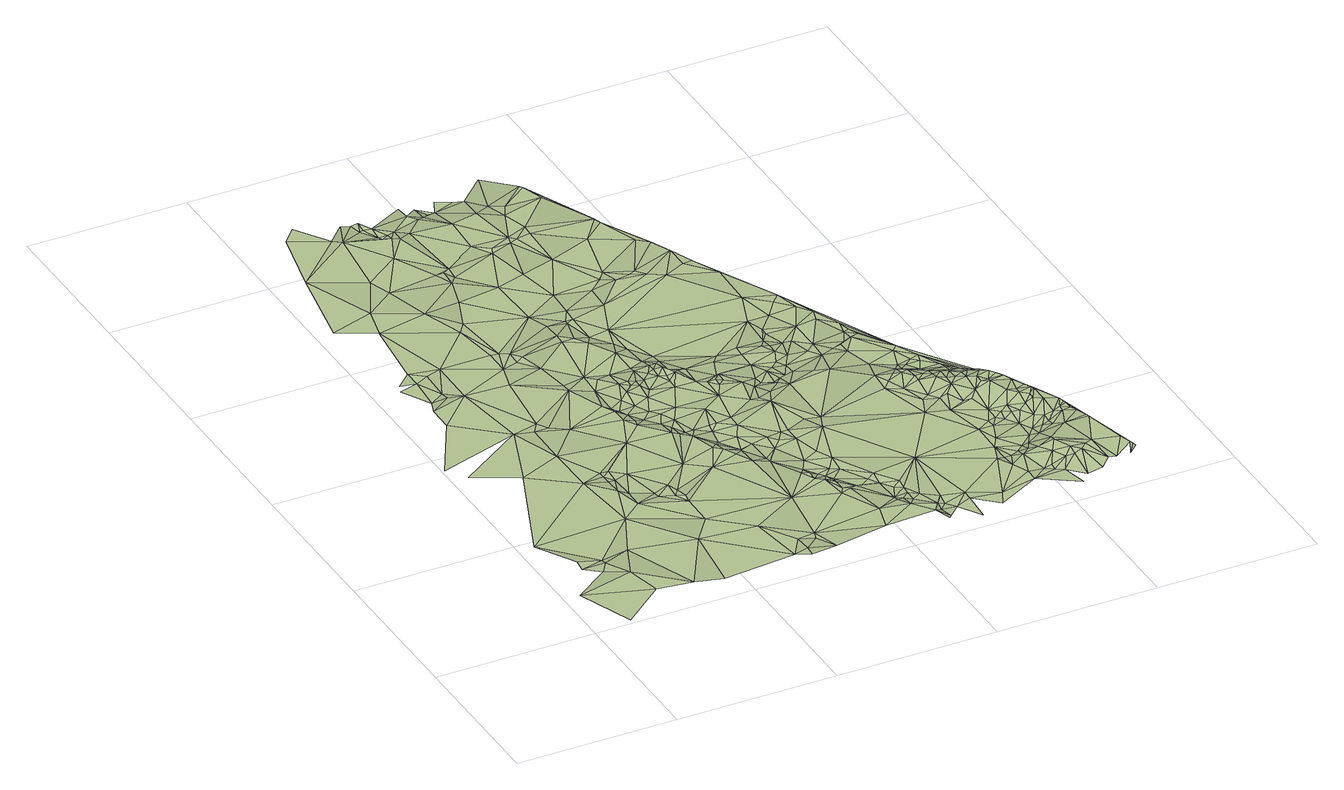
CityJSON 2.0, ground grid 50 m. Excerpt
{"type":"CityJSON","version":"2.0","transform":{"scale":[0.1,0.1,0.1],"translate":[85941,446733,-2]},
"CityObjects":{
"terrain1":{"type":"TINRelief","geometry":[{"type":"CompositeSurface","lod":"1","boundaries":[[[0,1,2]],[[0,3,4]],[[5,6,7]],[[0,2,3]],[[6,8,7]],[[8,4,9]],[[8,9,7]],[[9,4,3]],[[7,9,10]],[[9,3,10]],[[5,7,11]],[[3,2,12]],[[10,3,12]],[[7,10,11]],[[5,13,14]],[[5,11,13]],[[15,14,16]],[[17,16,18]],[[10,12,19]],[[10,19,11]],[[19,12,20]],[[13,21,14]],[[22,18,23]],[[14,21,16]],[[22,24,25]],[[26,25,27]],[[13,11,28]],[[23,18,16]],[[11,29,28]],[[30,27,31]],[[27,25,32]],[[22,23,24]],[[24,32,25]],[[13,28,33]],[[11,19,34]],[[13,35,21]],[[11,34,29]],[[13,33,36]],[[31,27,37]],[[27,32,37]],[[38,28,29]],[[13,36,35]],[[24,23,32]],[[19,20,39]],[[16,21,40]],[[38,41,28]],[[33,28,41]],[[36,33,41]],[[38,29,42]],[[31,37,43]],[[23,16,44]],[[43,37,32]],[[43,32,23]],[[35,36,45]],[[16,40,44]],[[36,41,45]],[[38,46,41]],[[29,47,42]],[[48,31,43]],[[40,21,49]],[[46,45,41]],[[38,42,46]],[[29,50,47]],[[29,34,50]],[[51,48,52]],[[40,53,44]],[[51,52,54]],[[35,55,21]],[[19,56,34]],[[40,49,53]],[[47,57,42]],[[23,44,58]],[[35,45,55]],[[46,42,57]],[[47,50,59]],[[47,59,57]],[[19,39,56]],[[43,23,60]],[[21,55,49]],[[46,55,45]],[[59,50,61]],[[57,59,62]],[[62,59,61]],[[23,58,60]],[[48,43,63]],[[44,53,64]],[[65,46,57]],[[66,52,48]],[[67,54,52]],[[53,49,64]],[[65,57,62]],[[68,39,69]],[[58,44,64]],[[56,39,70]],[[65,55,46]],[[43,60,71]],[[50,72,61]],[[70,39,68]],[[62,61,72]],[[50,34,73]],[[43,71,63]],[[66,48,63]],[[49,55,74]],[[34,56,73]],[[67,52,75]],[[66,75,52]],[[68,69,76]],[[56,70,77]],[[70,68,78]],[[54,79,80]],[[65,62,72]],[[58,81,60]],[[49,82,64]],[[67,83,54]],[[49,74,84]],[[71,60,85]],[[68,76,78]],[[49,84,82]],[[70,78,77]],[[58,64,86]],[[58,86,81]],[[60,87,85]],[[63,71,85]],[[60,88,87]],[[50,73,72]],[[81,88,60]],[[54,83,79]],[[55,89,74]],[[65,90,55]],[[78,76,77]],[[56,77,73]],[[66,63,91]],[[63,85,91]],[[79,92,80]],[[87,88,93]],[[90,89,55]],[[81,93,88]],[[67,75,94]],[[74,89,95]],[[82,84,96]],[[64,82,97]],[[84,74,98]],[[65,72,99]],[[74,95,98]],[[86,64,100]],[[66,91,101]],[[66,102,75]],[[84,103,96]],[[81,86,100]],[[82,96,97]],[[65,104,90]],[[84,98,103]],[[89,105,95]],[[64,97,100]],[[98,95,105]],[[65,106,104]],[[67,94,83]],[[77,76,107]],[[65,99,106]],[[96,103,108]],[[90,109,89]],[[89,109,105]],[[110,85,87]],[[96,108,97]],[[103,98,111]],[[91,85,110]],[[87,93,112]],[[81,113,93]],[[98,105,114]],[[75,115,94]],[[66,101,102]],[[103,111,108]],[[72,73,116]],[[72,117,99]],[[100,97,118]],[[90,104,119]],[[90,119,109]],[[98,114,111]],[[120,79,83]],[[72,121,117]],[[75,102,115]],[[73,77,122]],[[81,100,113]],[[97,108,123]],[[109,124,105]],[[72,116,121]],[[125,119,104]],[[106,125,104]],[[97,123,118]],[[111,126,108]],[[114,105,124]],[[101,91,110]],[[109,119,127]],[[128,106,99]],[[126,123,108]],[[129,100,118]],[[128,99,117]],[[106,130,125]],[[125,127,119]],[[109,127,124]],[[114,131,111]],[[111,131,126]],[[128,132,106]],[[120,83,133]],[[93,113,112]],[[94,134,83]],[[135,125,130]],[[135,127,125]],[[129,118,123]],[[136,87,112]],[[73,137,116]],[[138,123,126]],[[139,77,107]],[[83,140,133]],[[110,87,136]],[[141,117,121]],[[114,124,142]],[[106,143,130]],[[128,117,144]],[[83,145,140]],[[141,121,116]],[[132,143,106]],[[138,126,146]],[[122,77,139]],[[138,147,123]],[[126,131,146]],[[124,127,142]],[[114,142,131]],[[128,144,132]],[[129,123,147]],[[141,144,117]],[[83,148,145]],[[73,149,137]],[[150,135,130]],[[134,148,83]],[[94,115,151]],[[115,102,152]],[[138,153,147]],[[154,149,73]],[[138,146,153]],[[129,155,100]],[[141,116,156]],[[157,113,100]],[[143,150,130]],[[158,146,131]],[[159,127,135]],[[101,160,102]],[[154,73,161]],[[156,116,137]],[[73,122,161]],[[115,152,151]],[[152,102,162]],[[132,144,163]],[[164,133,140]],[[94,165,134]],[[94,151,165]],[[129,147,166]],[[132,163,143]],[[145,167,140]],[[164,140,167]],[[168,153,146]],[[141,169,144]],[[142,127,159]],[[147,153,166]],[[101,110,160]],[[158,168,146]],[[159,135,150]],[[152,162,151]],[[141,156,169]],[[170,164,167]],[[170,167,145]],[[157,100,155]],[[171,150,143]],[[142,172,131]],[[173,112,113]],[[158,131,172]],[[169,163,144]],[[168,166,153]],[[174,145,148]],[[129,166,175]],[[174,170,145]],[[102,160,162]],[[134,174,148]],[[176,137,149]],[[177,156,137]],[[178,149,154]],[[171,159,150]],[[173,113,157]],[[171,143,179]],[[163,179,143]],[[129,175,155]],[[158,180,168]],[[165,181,134]],[[134,181,174]],[[178,176,149]],[[181,170,174]],[[182,166,168]],[[169,156,177]],[[151,183,165]],[[184,136,112]],[[161,122,185]],[[178,154,186]],[[187,137,176]],[[188,110,136]],[[184,112,173]],[[180,182,168]],[[169,189,163]],[[154,161,190]],[[178,186,176]],[[185,122,191]],[[158,192,180]],[[187,177,137]],[[122,139,191]],[[158,172,192]],[[171,193,159]],[[161,185,194]],[[183,181,165]],[[195,175,166]],[[154,190,186]],[[171,179,193]],[[195,166,182]],[[189,179,163]],[[161,194,196]],[[173,157,197]],[[169,177,189]],[[161,196,190]],[[142,159,198]],[[139,107,199]],[[180,200,182]],[[142,198,172]],[[200,195,182]],[[201,194,185]],[[188,136,184]],[[201,185,191]],[[196,194,202]],[[155,175,203]],[[184,173,197]],[[204,170,181]],[[186,205,176]],[[195,203,175]],[[190,196,202]],[[206,151,162]],[[192,207,180]],[[157,155,208]],[[209,200,180]],[[188,210,110]],[[187,176,205]],[[160,110,211]],[[186,190,205]],[[212,189,177]],[[207,209,180]],[[157,208,197]],[[151,213,183]],[[214,202,194]],[[191,139,215]],[[172,216,192]],[[198,159,193]],[[217,195,200]],[[214,194,201]],[[216,207,192]],[[218,179,189]],[[206,162,160]],[[209,217,200]],[[219,190,202]],[[183,220,181]],[[217,203,195]],[[216,209,207]],[[221,177,187]],[[201,191,215]],[[155,203,222]],[[184,197,223]],[[221,212,177]],[[110,210,211]],[[188,184,223]],[[224,199,107]],[[218,189,212]],[[219,205,190]],[[155,222,208]],[[172,225,216]],[[139,226,215]],[[139,199,226]],[[227,170,204]],[[216,228,209]],[[228,217,209]],[[229,187,205]],[[214,230,202]],[[188,223,210]],[[231,203,217]],[[172,198,225]],[[204,181,220]],[[221,187,232]],[[219,202,230]],[[233,197,208]],[[179,234,193]],[[218,212,221]],[[229,232,187]],[[223,197,233]],[[214,201,235]],[[216,236,228]],[[231,217,228]],[[206,213,151]],[[237,222,203]],[[229,205,219]],[[216,225,236]],[[237,203,231]],[[201,215,235]],[[233,208,222]],[[238,198,193]],[[239,160,211]],[[218,234,179]],[[218,221,240]],[[241,215,226]],[[214,235,230]],[[199,241,226]],[[231,228,242]],[[242,228,236]],[[233,222,237]],[[243,225,198]],[[244,220,183]],[[239,206,160]],[[244,183,213]],[[242,236,225]],[[229,219,245]],[[245,219,230]],[[246,241,199]],[[247,243,198]],[[235,215,248]],[[249,215,241]],[[204,220,250]],[[238,193,234]],[[245,230,235]],[[223,251,210]],[[248,215,252]],[[218,240,234]],[[253,199,224]],[[254,221,232]],[[253,246,199]],[[249,252,215]],[[247,255,243]],[[246,249,241]],[[243,256,225]],[[229,254,232]],[[242,225,256]],[[223,233,251]],[[204,250,257]],[[254,240,221]],[[258,224,259]],[[235,248,260]],[[245,235,260]],[[244,250,220]],[[261,243,255]],[[247,198,262]],[[263,213,206]],[[211,210,264]],[[247,265,255]],[[266,249,246]],[[258,267,224]],[[267,253,224]],[[238,262,198]],[[248,252,260]],[[253,266,246]],[[266,252,249]],[[237,231,268]],[[261,256,243]],[[231,242,268]],[[261,255,265]],[[250,269,257]],[[270,234,240]],[[247,262,265]],[[271,253,267]],[[238,234,272]],[[254,270,240]],[[244,273,250]],[[274,267,258]],[[273,269,250]],[[275,266,253]],[[242,256,276]],[[239,211,277]],[[263,278,213]],[[229,245,279]],[[239,280,206]],[[210,251,264]],[[244,213,278]],[[273,257,269]],[[238,272,281]],[[261,265,262]],[[271,267,274]],[[275,253,271]],[[263,206,280]],[[238,281,262]],[[282,272,234]],[[245,260,279]],[[229,279,254]],[[279,252,266]],[[242,276,268]],[[279,260,252]],[[282,281,272]],[[270,283,234]],[[284,261,262]],[[254,283,270]],[[244,285,273]],[[211,264,286]],[[263,280,278]],[[239,277,280]],[[279,266,275]],[[275,271,287]],[[271,274,287]],[[288,256,261]],[[284,262,281]],[[277,211,286]],[[244,278,285]],[[274,289,290]],[[291,233,237]],[[288,276,256]],[[292,282,234]],[[274,290,287]],[[293,273,294]],[[283,292,234]],[[295,284,281]],[[288,261,284]],[[296,281,282]],[[278,280,297]],[[279,275,287]],[[296,295,281]],[[277,297,280]],[[273,285,298]],[[264,251,299]],[[273,298,294]],[[300,268,276]],[[301,251,233]],[[292,296,282]],[[302,284,295]],[[291,237,268]],[[278,297,303]],[[296,304,295]],[[285,278,305]],[[288,300,276]],[[306,297,277]],[[264,299,286]],[[307,287,290]],[[304,302,295]],[[288,284,302]],[[277,286,308]],[[278,303,305]],[[307,290,309]],[[310,304,296]],[[285,311,298]],[[306,303,297]],[[300,312,268]],[[292,310,296]],[[310,302,304]],[[285,305,311]],[[313,283,254]],[[288,302,314]],[[308,286,299]],[[251,315,299]],[[316,302,310]],[[313,254,279]],[[316,314,302]],[[292,317,310]],[[283,318,292]],[[288,314,319]],[[279,287,320]],[[306,277,321]],[[322,311,305]],[[277,308,321]],[[288,323,300]],[[317,316,310]],[[308,299,324]],[[291,268,312]],[[325,312,300]],[[326,314,316]],[[311,327,298]],[[307,320,287]],[[288,319,323]],[[292,328,317]],[[326,319,314]],[[317,326,316]],[[301,315,251]],[[307,309,329]],[[323,325,300]],[[308,324,330]],[[291,331,233]],[[301,233,331]],[[332,305,303]],[[299,315,324]],[[333,312,325]],[[292,318,328]],[[306,334,303]],[[335,319,326]],[[322,336,311]],[[332,322,305]],[[335,323,319]],[[283,337,318]],[[323,338,325]],[[291,312,333]],[[313,339,283]],[[324,315,330]],[[336,327,311]],[[338,333,325]],[[283,339,337]],[[317,340,326]],[[341,279,320]],[[342,308,330]],[[306,321,334]],[[317,328,340]],[[342,321,308]],[[307,343,320]],[[344,338,323]],[[307,329,345]],[[344,323,335]],[[346,335,326]],[[307,345,343]],[[344,333,338]],[[313,279,347]],[[322,348,336]],[[332,348,322]],[[334,332,303]],[[347,279,341]],[[349,333,344]],[[291,333,350]],[[318,340,328]],[[350,333,349]],[[351,344,335]],[[340,346,326]],[[346,351,335]],[[352,330,315]],[[343,353,320]],[[341,320,353]],[[291,350,354]],[[352,315,301]],[[355,353,343]],[[321,356,334]],[[357,345,329]],[[358,343,345]],[[342,356,321]],[[359,349,344]],[[350,349,359]],[[334,348,332]],[[342,330,360]],[[361,351,346]],[[359,344,351]],[[341,353,355]],[[358,355,343]],[[361,346,340]],[[362,340,318]],[[313,363,339]],[[334,356,348]],[[337,364,318]],[[360,330,352]],[[357,358,345]],[[337,339,365]],[[357,329,366]],[[291,354,331]],[[367,365,339]],[[350,359,354]],[[341,355,368]],[[359,351,361]],[[367,339,363]],[[366,329,369]],[[358,368,355]],[[370,361,340]],[[352,301,371]],[[362,318,364]],[[313,347,372]],[[329,373,369]],[[347,341,374]],[[375,337,365]],[[313,376,363]],[[301,331,377]],[[342,360,356]],[[301,377,371]],[[341,368,378]],[[357,366,379]],[[313,372,376]],[[341,378,374]],[[380,368,358]],[[370,340,362]],[[367,363,381]],[[367,382,365]],[[357,383,358]],[[360,352,356]],[[382,375,365]],[[380,358,384]],[[385,337,375]],[[357,379,383]],[[385,364,337]],[[378,368,380]],[[363,376,381]],[[347,374,386]],[[367,381,387]],[[331,354,388]],[[370,389,361]],[[383,384,358]],[[379,366,390]],[[352,371,391]],[[372,347,392]],[[367,393,382]],[[367,387,393]],[[366,369,390]],[[359,361,394]],[[370,362,395]],[[396,354,359]],[[371,377,391]],[[397,378,380]],[[385,375,382]],[[347,386,392]],[[397,380,384]],[[372,398,376]],[[379,390,383]],[[370,395,389]],[[374,378,399]],[[388,354,396]],[[400,387,381]],[[401,381,376]],[[377,331,402]],[[372,403,398]],[[393,404,382]],[[385,382,404]],[[369,405,406]],[[331,388,402]],[[385,407,364]],[[408,361,389]],[[369,406,390]],[[383,409,384]],[[410,393,387]],[[374,411,386]],[[412,395,362]],[[372,392,413]],[[408,394,361]],[[397,384,414]],[[397,399,378]],[[372,415,403]],[[391,377,402]],[[416,362,364]],[[410,404,393]],[[401,376,398]],[[385,404,417]],[[386,418,392]],[[383,390,419]],[[401,400,381]],[[414,384,409]],[[372,413,415]],[[420,410,387]],[[412,389,395]],[[421,359,394]],[[385,417,407]],[[374,399,411]],[[396,359,421]],[[383,419,409]],[[400,420,387]],[[401,398,403]],[[386,422,418]],[[390,406,419]],[[418,413,392]],[[423,406,405]],[[410,424,404]],[[416,364,407]],[[388,396,402]],[[397,414,425]],[[423,405,426]],[[427,417,404]],[[386,411,422]],[[397,425,399]],[[416,412,362]],[[428,407,417]],[[420,424,410]],[[429,389,412]],[[419,406,423]],[[429,408,389]],[[401,430,400]],[[427,404,424]],[[431,403,415]],[[401,403,431]],[[432,413,418]],[[432,418,422]],[[402,396,421]],[[433,420,400]],[[427,428,417]],[[419,434,409]],[[430,433,400]],[[413,431,415]],[[433,424,420]],[[401,435,430]],[[436,394,408]],[[421,394,436]],[[402,421,436]],[[437,429,412]],[[425,438,399]],[[438,411,399]],[[439,407,428]],[[419,423,434]],[[414,409,440]],[[423,426,441]],[[437,408,429]],[[442,432,422]],[[411,442,422]],[[443,413,432]],[[416,407,439]],[[444,433,430]],[[401,431,445]],[[401,445,435]],[[446,436,408]],[[437,446,408]],[[435,444,430]],[[423,441,434]],[[427,447,428]],[[409,434,440]],[[402,436,448]],[[449,438,425]],[[450,425,414]],[[442,443,432]],[[448,437,412]],[[451,431,413]],[[452,442,411]],[[416,448,412]],[[433,453,424]],[[454,411,438]],[[439,428,447]],[[427,424,455]],[[456,413,443]],[[457,444,435]],[[448,436,446]],[[448,446,437]],[[452,443,442]],[[445,457,435]],[[458,449,425]],[[454,452,411]],[[459,445,431]],[[444,453,433]],[[434,441,440]],[[450,414,440]],[[460,459,431]],[[456,451,413]],[[451,460,431]],[[416,439,461]],[[462,438,449]],[[440,441,463]],[[450,458,425]],[[427,464,447]],[[455,424,453]],[[462,454,438]],[[439,447,461]],[[416,461,448]],[[465,443,452]],[[466,444,457]],[[466,457,445]],[[458,467,449]],[[468,459,460]],[[427,455,464]],[[454,465,452]],[[467,462,449]],[[468,460,451]],[[469,445,459]],[[470,456,443]],[[465,470,443]],[[471,453,444]],[[447,464,461]],[[466,471,444]],[[469,466,445]],[[472,465,454]],[[473,459,468]],[[474,462,467]],[[455,453,475]],[[458,476,467]],[[471,461,464]],[[440,463,477]],[[478,454,462]],[[479,475,453]],[[455,475,464]],[[480,456,470]],[[450,476,458]],[[471,479,453]],[[469,459,473]],[[481,448,461]],[[482,468,451]],[[483,451,456]],[[479,464,475]],[[484,470,465]],[[471,464,479]],[[485,471,466]],[[469,486,466]],[[478,472,454]],[[485,466,486]],[[484,465,472]],[[474,467,476]],[[450,440,487]],[[483,456,480]],[[478,462,474]],[[488,473,468]],[[481,461,471]],[[469,473,486]],[[485,488,471]],[[482,488,468]],[[483,482,451]],[[485,486,488]],[[489,480,470]],[[488,486,473]],[[477,463,490]],[[484,489,470]],[[482,471,488]],[[474,476,491]],[[492,484,472]],[[450,493,476]],[[487,440,477]],[[481,471,482]],[[481,483,480]],[[492,472,478]],[[489,481,480]],[[478,474,494]],[[474,491,494]],[[450,487,495]],[[450,495,493]],[[496,490,497]],[[498,496,497]],[[481,482,483]],[[492,489,484]],[[476,499,491]],[[492,478,494]],[[499,500,491]],[[498,490,496]],[[476,493,499]],[[500,501,491]],[[489,494,481]],[[501,494,491]],[[492,494,489]],[[495,477,490]],[[495,487,477]],[[499,501,500]],[[499,493,501]],[[495,501,493]]]}]}
},
"vertices":[
[45,180,16],[111,0,18],[247,110,19],[221,220,20],[157,260,15],[44,460,16],[112,330,21],[178,310,18],[112,300,14],[179,290,21],[269,330,15],[334,470,20],[359,100,15],[314,690,17],[178,790,18],[44,860,19],[256,1000,19],[0,920,19],[112,1130,18],[470,290,16],[440,70,19],[314,850,15],[113,1210,17],[224,1240,20],[180,1260,15],[132,1260,11],[82,1350,11],[141,1370,10],[382,610,18],[404,530,17],[89,1370,16],[134,1410,20],[178,1290,11],[382,670,14],[538,380,12],[382,720,14],[382,700,13],[178,1380,17],[405,590,14],[675,100,14],[315,990,16],[405,670,13],[472,560,13],[224,1390,22],[336,1020,20],[403,710,19],[445,680,17],[472,540,14],[157,1630,24],[405,950,21],[537,480,15],[45,1690,24],[180,1730,26],[359,990,17],[91,1950,29],[515,820,19],[650,280,12],[518,570,22],[359,1230,22],[516,520,15],[381,1310,22],[540,500,21],[531,540,18],[359,1530,26],[494,1130,22],[605,650,20],[315,1660,25],[246,1860,34],[720,110,17],[719,80,14],[719,170,12],[381,1390,23],[674,600,19],[798,360,19],[562,930,18],[269,1790,34],[800,90,13],[771,170,17],[765,150,13],[248,2100,33],[136,2160,30],[472,1260,27],[540,1020,19],[272,2080,35],[561,980,18],[403,1380,27],[494,1160,20],[427,1360,31],[428,1320,25],[585,890,18],[652,810,19],[382,1560,30],[181,2210,30],[450,1330,32],[360,1940,36],[589,910,19],[565,1010,8],[562,1100,16],[590,960,10],[719,690,19],[561,1170,22],[426,1670,25],[450,1760,32],[580,990,8],[672,800,15],[621,920,7],[697,770,17],[964,110,20],[606,1030,13],[653,880,7],[562,1510,28],[629,990,11],[589,1390,27],[590,1360,24],[652,950,9],[426,1810,35],[787,580,19],[742,670,19],[588,1140,26],[672,850,8],[315,2180,16],[762,630,19],[934,320,17],[630,1090,26],[674,920,12],[695,810,7],[629,1040,29],[696,880,9],[738,710,14],[630,1150,22],[717,800,15],[674,1000,21],[752,720,8],[339,2160,23],[405,2040,32],[718,810,9],[589,1450,23],[832,560,14],[652,1060,32],[990,200,17],[351,2130,17],[787,650,12],[719,920,20],[764,780,7],[791,660,8],[384,2080,17],[675,1050,31],[652,1080,34],[393,2070,16],[878,460,19],[765,800,15],[471,1820,37],[450,1810,36],[673,1070,34],[900,420,18],[697,1240,24],[836,590,6],[651,1320,25],[695,1030,22],[787,870,23],[560,1690,25],[921,400,19],[474,1790,26],[810,720,10],[360,2160,27],[421,2020,38],[697,1130,28],[361,2130,21],[697,1070,32],[830,670,9],[384,2120,25],[786,800,18],[763,1010,24],[627,1360,25],[407,2070,25],[696,1150,24],[899,490,8],[877,620,10],[900,450,19],[831,760,21],[742,1070,32],[428,2070,30],[720,1090,36],[460,2040,32],[652,1450,16],[945,340,19],[924,450,9],[922,530,8],[651,1460,16],[877,670,19],[940,430,8],[965,330,19],[764,1040,27],[832,800,23],[945,380,17],[740,1120,39],[944,400,13],[675,1360,14],[855,920,21],[1078,180,19],[742,1100,36],[987,340,15],[955,410,7],[742,1170,23],[498,2130,27],[965,460,9],[627,1860,20],[764,1060,32],[719,1300,13],[765,1090,43],[675,1500,22],[675,1580,27],[900,640,20],[581,1900,35],[1002,340,7],[1056,240,11],[786,1050,44],[765,1130,33],[921,670,22],[989,440,12],[518,2100,28],[945,620,22],[742,1260,14],[675,1460,16],[1125,120,18],[830,1010,23],[1057,220,16],[497,2180,21],[786,1100,26],[989,490,21],[1035,360,11],[787,1150,21],[966,540,21],[740,1370,14],[966,820,26],[1055,330,9],[809,1080,26],[787,1190,15],[923,860,22],[652,1720,23],[944,670,22],[1079,230,9],[832,1080,23],[855,990,25],[589,2030,32],[1057,370,19],[1101,210,11],[877,960,28],[1080,290,11],[1102,250,10],[540,2110,23],[787,1490,15],[1101,270,15],[1146,150,18],[1035,640,25],[876,980,32],[899,1020,17],[541,2170,13],[1158,90,8],[1145,70,16],[1102,300,21],[899,1010,28],[944,950,22],[630,1870,30],[785,1560,24],[900,980,25],[1124,220,16],[1147,130,9],[945,1110,16],[564,2130,12],[1010,700,22],[1169,150,11],[944,850,26],[586,2130,12],[1192,120,11],[1170,180,20],[921,1080,20],[763,1760,19],[697,1900,31],[1192,380,25],[694,1880,25],[966,920,18],[990,870,23],[1057,690,21],[989,960,15],[674,2050,31],[831,1600,23],[1236,160,22],[1012,1030,12],[1237,50,10],[1236,130,21],[1102,1230,16],[1057,880,22],[609,2180,12],[655,2160,11],[998,940,8],[1035,910,16],[719,1890,25],[682,2140,17],[876,1590,14],[1012,1090,14],[1012,1550,14],[1035,980,15],[764,1930,29],[1033,930,8],[743,2010,27],[764,1900,25],[1327,110,24],[853,1630,23],[1304,60,24],[1056,940,9],[726,2080,22],[1012,1120,18],[1325,580,21],[1056,990,14],[967,1580,13],[1076,950,7],[1102,950,10],[1191,900,22],[1079,1010,14],[1393,270,26],[898,1810,19],[763,2050,28],[1102,1060,14],[922,1600,13],[1080,1100,16],[1100,990,8],[773,2230,11],[1147,910,23],[1439,130,26],[943,1610,13],[1147,1350,14],[878,2050,24],[1102,1130,9],[961,1890,20],[1125,1030,13],[849,2130,24],[1282,800,31],[1102,1090,16],[1282,740,21],[1212,990,10],[1415,330,24],[1012,1740,22],[1417,220,27],[1146,1100,7],[1440,170,26],[1190,1030,8],[1417,430,23],[855,2120,24],[1124,1160,8],[1124,1180,13],[1168,1090,12],[1076,1650,20],[1416,270,22],[1170,1230,16],[1437,270,23],[970,1870,18],[1485,160,29],[1460,240,38],[1213,1150,14],[1046,1710,22],[1215,1050,12],[1282,970,15],[1350,640,22],[1304,880,16],[1303,760,29],[1507,140,32],[1326,710,26],[1462,280,24],[1530,120,35],[1257,1010,8],[1080,1580,15],[1395,560,21],[1552,50,28],[1440,370,23],[1327,780,36],[1392,620,26],[1147,1490,19],[1485,300,25],[1507,160,35],[1485,260,37],[1371,650,26],[1350,770,38],[1530,200,53],[1507,240,50],[1350,810,27],[1462,430,23],[1371,710,41],[1214,1290,15],[1302,1030,7],[1552,160,51],[1108,1580,17],[1462,460,22],[1371,730,44],[1280,1160,13],[1282,1010,13],[1259,1240,15],[1506,300,27],[1416,620,35],[1530,340,24],[1417,690,50],[1439,640,50],[1237,1310,20],[1440,570,32],[1372,780,35],[1574,70,38],[1575,150,57],[1372,840,17],[1323,1070,8],[1549,230,67],[1395,730,45],[1529,400,28],[1326,1030,15],[1483,500,31],[1552,250,62],[1462,560,39],[1395,910,17],[1371,810,23],[1484,460,26],[1575,180,65],[1417,710,47],[1288,1190,18],[1503,440,27],[1597,150,67],[1416,740,42],[1551,320,35],[1616,60,53],[1417,790,19],[1394,830,18],[1327,1040,9],[1439,670,53],[1483,580,51],[1507,470,34],[1440,710,51],[1618,170,68],[1461,660,55],[1328,1110,14],[1350,1040,13],[1549,360,28],[1417,850,18],[1642,180,67],[1643,80,67],[1529,450,39],[1530,480,44],[1462,700,50],[1485,640,59],[1341,1080,8],[1437,830,18],[1414,930,17],[1575,350,38],[1620,300,62],[1528,580,68],[1551,440,44],[1484,740,26],[1574,400,45],[1484,770,19],[1551,520,65],[1485,670,57],[1597,330,48],[1508,620,66],[1507,590,66],[1446,860,18],[1596,380,48],[1665,70,68],[1479,790,18],[1573,450,55],[1507,680,50],[1595,350,46],[1529,590,67],[1529,650,60],[1573,490,68],[1509,730,30],[1597,450,66],[1551,630,66],[1620,370,60],[1499,750,22],[1642,360,63],[1721,160,68],[1619,430,69],[1505,730,26],[1575,510,67],[1606,520,68],[1575,590,67],[1585,560,67],[1597,470,68],[1520,700,40],[1538,660,58],[1689,290,69],[1563,610,67],[1617,500,67],[1732,120,69],[1640,370,69],[1620,490,67],[1677,340,65],[1657,410,69],[1687,300,69],[1735,110,68],[1709,70,67],[1739,100,67],[1668,360,65],[1663,380,69],[1662,390,70]
]}
